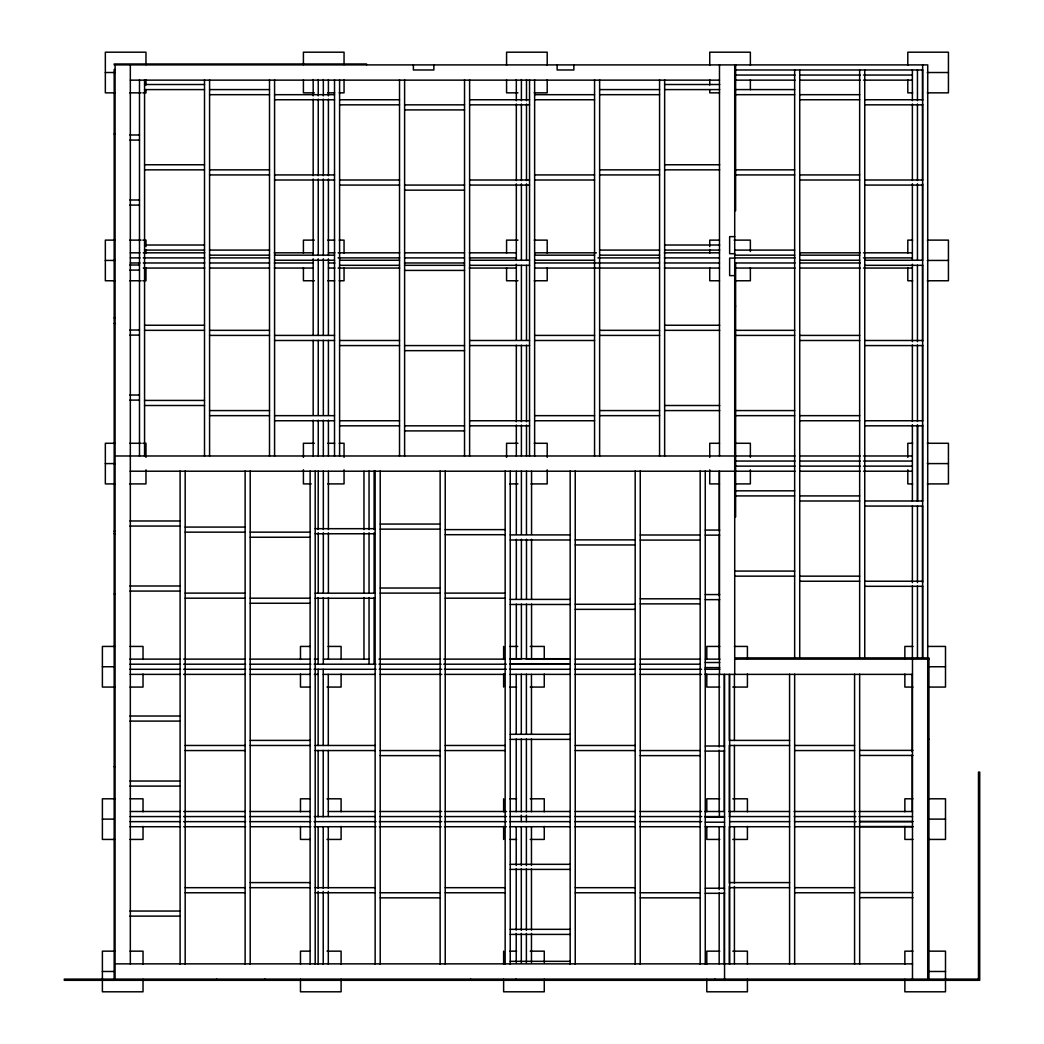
<?xml version="1.0" encoding="UTF-8"?>
<svg xmlns="http://www.w3.org/2000/svg" width="1044" height="1044" viewBox="0 0 1044 1044"><rect width="100%" height="100%" fill="white"/><g stroke="black" fill="none" stroke-linecap="round" stroke-linejoin="round"><path stroke-width="1.5" d="M115.088 69.556L114.174 69.556L114.174 979.102M734.715 69.974L922.635 69.974M105.34 72.519L115.088 72.519M927.307 72.519L948.435 72.519M734.715 75.051L795.032 75.051M799.913 75.051L860.217 75.051M863.479 75.051L912.378 75.051M130.33 80.14L719.486 80.14M734.715 80.14L795.032 80.14M799.913 80.14L860.217 80.14M863.479 80.14L912.378 80.14M144.568 84.512L204.507 84.512M664.636 84.512L719.707 84.512M144.568 89.588L204.507 89.588M209.583 89.588L269.509 89.588M599.634 89.588L659.573 89.588M664.636 89.588L719.707 89.588M734.715 89.588L794.654 89.588M115.088 92.838L105.34 92.838L105.34 52.2L145.977 52.2L145.977 64.702M129.717 92.838L141.097 92.838M142.845 92.838L145.977 92.838L145.977 89.575M314.361 92.838L303.412 92.838L303.412 79.827M327.803 92.838L334.667 92.838M339.169 92.838L344.05 92.838L344.05 79.827M517.954 92.838L506.575 92.838L506.575 79.827M534.202 92.838L547.2 92.838L547.2 79.827M719.486 92.838L709.737 92.838L709.737 89.575M912.691 92.838L907.81 92.838L907.81 79.827M927.307 92.838L948.435 92.838L948.435 52.2L907.81 52.2L907.81 65.198M209.583 94.678L269.509 94.678M274.585 94.678L334.524 94.678M534.632 94.678L594.558 94.678M599.634 94.678L659.573 94.678M734.715 94.678L794.654 94.678M799.73 94.678L859.656 94.678M274.585 99.754L334.524 99.754M339.6 99.754L399.526 99.754M469.617 99.754L529.556 99.754M534.632 99.754L594.558 99.754M799.73 99.754L859.656 99.754M864.745 99.754L922.635 99.754M339.6 104.831L399.526 104.831M404.615 104.831L464.541 104.831M469.617 104.831L529.556 104.831M864.745 104.831L922.635 104.831M404.615 109.907L464.541 109.907M114.174 133.971L115.088 133.971M129.821 134.989L139.478 134.989M129.821 140.066L139.478 140.066M144.568 164.756L204.507 164.756M664.636 164.756L719.707 164.756M144.568 169.846L204.507 169.846M209.583 169.846L269.509 169.846M599.634 169.846L659.573 169.846M664.636 169.846L719.707 169.846M734.715 169.846L794.654 169.846M209.583 174.922L269.509 174.922M274.585 174.922L334.524 174.922M534.632 174.922L594.558 174.922M599.634 174.922L659.573 174.922M734.715 174.922L794.654 174.922M799.73 174.922L859.656 174.922M274.585 179.999L334.524 179.999M339.6 179.999L399.526 179.999M469.617 179.999L529.556 179.999M534.632 179.999L594.558 179.999M799.73 179.999L859.656 179.999M864.745 179.999L922.635 179.999M339.6 185.075L399.526 185.075M404.615 185.075L464.541 185.075M469.617 185.075L529.556 185.075M864.745 185.075L922.635 185.075M404.615 190.152L464.541 190.152M129.821 199.991L139.478 199.991M129.821 205.081L139.478 205.081M734.715 210.666L735.629 210.666L735.629 64.898M734.715 236.636L729.639 236.636L729.639 253.705L734.715 253.705M115.088 240.12L105.34 240.12L105.34 280.758L115.088 280.758M129.717 240.12L141.097 240.12M142.845 240.12L145.977 240.12L145.977 246.619M314.361 240.12L303.412 240.12L303.412 253.118M327.803 240.12L334.667 240.12M339.169 240.12L344.05 240.12L344.05 253.118M517.954 240.12L506.575 240.12L506.575 253.118M534.202 240.12L547.2 240.12L547.2 253.118M719.486 240.12L709.737 240.12L709.737 246.619M734.115 240.12L750.362 240.12L750.362 251.5M912.691 240.12L907.81 240.12L907.81 253.118M927.307 240.12L948.435 240.12L948.435 280.758L927.307 280.758M144.568 245.014L204.507 245.014M664.636 245.014L719.707 245.014M144.568 250.09L204.507 250.09M209.583 250.09L269.509 250.09M599.634 250.09L659.573 250.09M664.636 250.09L719.707 250.09M734.715 250.09L794.654 250.09M130.33 252.818L140.04 252.818M143.276 252.818L204.755 252.818M274.337 252.818L313.174 252.818M328.403 252.818L334.889 252.818M338.125 252.818L399.682 252.818M404.55 252.818L464.489 252.818M469.343 252.818L516.323 252.818M534.802 252.818L596.359 252.818M664.402 252.818L719.486 252.818M799.913 252.818L860.217 252.818M863.479 252.818L912.378 252.818M209.583 255.167L269.509 255.167M274.585 255.167L334.524 255.167M534.632 255.167L594.558 255.167M599.634 255.167L659.573 255.167M734.715 255.167L794.654 255.167M799.73 255.167L859.656 255.167M130.33 257.894L140.04 257.894M143.276 257.894L204.755 257.894M209.609 257.894L269.482 257.894M338.125 257.894L399.682 257.894M404.55 257.894L464.489 257.894M469.343 257.894L516.323 257.894M597.977 257.894L659.547 257.894M664.402 257.894L719.486 257.894M734.715 257.894L795.032 257.894M863.479 257.894L912.378 257.894M734.715 258.103L729.639 258.103L729.639 275.616L734.715 275.616M274.585 260.243L334.524 260.243M339.6 260.243L399.526 260.243M469.617 260.243L529.556 260.243M534.632 260.243L594.558 260.243M799.73 260.243L859.656 260.243M864.745 260.243L922.635 260.243M105.34 260.439L115.088 260.439M927.307 260.439L948.435 260.439M130.33 262.971L140.04 262.971M143.276 262.971L204.755 262.971M209.609 262.971L269.482 262.971M274.337 262.971L313.174 262.971M328.403 262.971L334.889 262.971M404.55 262.971L464.489 262.971M534.802 262.971L659.547 262.971M664.402 262.971L719.486 262.971M734.715 262.971L795.032 262.971M799.913 262.971L860.217 262.971M129.821 265.006L139.478 265.006M339.6 265.32L399.526 265.32M404.615 265.32L464.541 265.32M469.617 265.32L529.556 265.32M864.745 265.32L922.635 265.32M143.276 268.06L204.755 268.06M209.609 268.06L269.482 268.06M274.337 268.06L313.174 268.06M328.403 268.06L334.889 268.06M338.125 268.06L399.682 268.06M469.343 268.06L516.323 268.06M534.802 268.06L659.547 268.06M664.402 268.06L719.486 268.06M734.715 268.06L795.032 268.06M799.913 268.06L860.217 268.06M863.479 268.06L912.378 268.06M129.821 270.083L139.478 270.083M404.615 270.409L464.541 270.409M129.717 280.758L141.097 280.758M142.845 280.758L145.977 280.758L145.977 267.747M314.361 280.758L303.412 280.758L303.412 267.747M327.803 280.758L334.667 280.758M339.169 280.758L344.05 280.758L344.05 267.747M517.954 280.758L506.575 280.758L506.575 267.747M534.202 280.758L547.2 280.758L547.2 267.747M719.486 280.758L709.737 280.758L709.737 267.747M734.741 280.758L750.362 280.758L750.362 267.747M912.691 280.758L907.81 280.758L907.81 267.747M734.715 306.14L735.629 306.14M114.174 317.833L115.088 317.833M114.174 323.496L115.088 323.496M144.568 325.258L204.507 325.258M664.636 325.258L719.707 325.258M129.808 330.021L139.452 330.021M144.568 330.335L204.507 330.335M209.583 330.335L269.509 330.335M599.634 330.335L659.573 330.335M664.636 330.335L719.707 330.335M734.715 330.335L794.654 330.335M129.808 335.098L139.452 335.098M209.583 335.411L269.509 335.411M274.585 335.411L334.524 335.411M534.632 335.411L594.558 335.411M599.634 335.411L659.573 335.411M734.715 335.411L794.654 335.411M799.73 335.411L859.656 335.411M274.585 340.488L334.524 340.488M339.6 340.488L399.526 340.488M469.617 340.488L529.556 340.488M534.632 340.488L594.558 340.488M799.73 340.488L859.656 340.488M864.745 340.488L922.635 340.488M339.6 345.577L399.526 345.577M404.615 345.577L464.541 345.577M469.617 345.577L529.556 345.577M864.745 345.577L922.635 345.577M404.615 350.653L464.541 350.653M129.808 395.023L139.452 395.023M129.808 400.1L139.452 400.1M144.568 400.426L204.507 400.426M144.568 405.503L204.507 405.503M664.636 405.503L719.707 405.503M209.583 410.579L269.509 410.579M599.634 410.579L659.573 410.579M664.636 410.579L719.707 410.579M734.715 410.579L794.654 410.579M209.583 415.656L269.509 415.656M274.585 415.656L334.524 415.656M534.632 415.656L594.558 415.656M599.634 415.656L659.573 415.656M734.715 415.656L794.654 415.656M799.73 415.656L859.656 415.656M274.585 420.745L334.524 420.745M339.6 420.745L399.526 420.745M469.617 420.745L529.556 420.745M534.632 420.745L594.558 420.745M799.73 420.745L859.656 420.745M864.745 420.745L922.635 420.745M339.6 425.822L399.526 425.822M404.615 425.822L464.541 425.822M469.617 425.822L529.556 425.822M864.745 425.822L922.635 425.822M404.615 430.898L464.541 430.898M115.088 443.282L105.34 443.282L105.34 483.907L115.088 483.907M129.717 443.282L141.097 443.282M142.845 443.282L145.977 443.282L145.977 457.337M314.361 443.282L303.412 443.282L303.412 457.337M327.803 443.282L334.667 443.282M339.169 443.282L344.05 443.282L344.05 457.337M517.954 443.282L506.575 443.282L506.575 457.337M534.202 443.282L547.2 443.282L547.2 457.337M719.486 443.282L709.737 443.282L709.737 457.337M734.741 443.282L750.362 443.282L750.362 457.337M912.691 443.282L907.81 443.282L907.81 457.337M927.307 443.282L948.435 443.282L948.435 483.907L927.307 483.907M115.075 455.98L795.032 455.98M799.913 455.98L860.217 455.98M863.479 455.98L912.378 455.98M734.715 461.056L795.032 461.056M799.913 461.056L860.217 461.056M863.479 461.056L912.378 461.056M105.34 463.588L115.088 463.588M927.307 463.588L948.435 463.588M734.715 466.133L795.032 466.133M799.913 466.133L860.217 466.133M863.479 466.133L912.378 466.133M130.108 471.209L795.032 471.209M799.913 471.209L860.217 471.209M863.479 471.209L912.378 471.209M129.717 483.907L145.977 483.907L145.977 469.839M311.229 483.907L303.412 483.907L303.412 469.839M327.803 483.907L344.05 483.907L344.05 469.839M509.694 483.907L517.954 483.907M530.952 483.907L547.2 483.907L547.2 469.839M719.486 483.907L709.737 483.907L709.737 469.839M734.741 483.907L750.362 483.907L750.362 469.839M912.691 483.907L907.81 483.907L907.81 469.839M734.715 490.824L794.654 490.824M734.715 495.913L794.654 495.913M799.73 495.913L859.656 495.913M799.73 500.989L859.656 500.989M864.745 500.989L922.635 500.989M864.745 506.066L922.635 506.066M734.715 516.924L735.629 516.924L735.629 262.971M129.887 520.982L180.103 520.982M380.212 524.062L440.137 524.062M129.887 526.059L180.103 526.059M185.179 527.076L245.118 527.076M315.197 528.682L375.135 528.682M380.212 529.138L440.137 529.138M445.227 529.621L505.152 529.621M705.261 530.065L719.734 530.065M114.174 531.226L115.088 531.226M185.179 532.153L245.118 532.153M250.195 532.153L310.12 532.153M114.174 533.68L115.088 533.68M315.197 533.758L375.135 533.758M445.227 534.698L505.152 534.698M510.229 534.906L570.168 534.906M640.246 534.998L700.185 534.998M705.261 535.141L719.734 535.141M250.195 537.242L310.12 537.242M575.244 539.878L635.17 539.878M510.229 539.983L570.168 539.983M640.246 540.087L700.185 540.087M575.244 544.955L635.17 544.955M734.715 571.081L794.654 571.081M734.715 576.158L794.654 576.158M799.73 576.158L859.656 576.158M799.73 581.234L859.656 581.234M864.745 581.234L922.635 581.234M129.887 585.997L180.103 585.997M864.745 586.31L922.635 586.31M380.212 588.02L440.137 588.02M129.887 591.074L180.103 591.074M185.179 593.109L245.118 593.109M315.197 593.188L375.135 593.188M380.212 593.109L440.137 593.109M445.227 593.109L505.152 593.109M114.174 594.023L115.088 594.023M705.261 594.558L719.734 594.558M185.179 598.186L245.118 598.186M250.195 598.186L310.12 598.186M445.227 598.186L505.152 598.186M315.197 598.264L375.135 598.264M640.246 598.799L700.185 598.799M510.229 599.4L570.168 599.4M705.261 599.647L719.734 599.647M250.195 603.262L310.12 603.262M640.246 603.876L700.185 603.876M575.244 604.28L635.17 604.28M510.229 604.476L570.168 604.476M575.244 609.357L635.17 609.357M114.892 646.432L102.39 646.432L102.39 687.069L114.892 687.069M130.017 646.432L143.028 646.432L143.028 659.43M310.225 646.432L300.476 646.432L300.476 659.43M328.103 646.432L341.101 646.432L341.101 659.43M509.877 646.432L517.693 646.432M530.195 646.432L544.263 646.432L544.263 659.43M719.786 646.432L706.788 646.432L706.788 659.43M734.415 646.432L747.413 646.432L747.413 658.934M912.991 646.432L904.861 646.432L904.861 658.934M927.62 646.432L945.499 646.432L945.499 687.069L928.299 687.069M510.229 658.725L570.168 658.725M129.887 659.129L180.364 659.129M183.6 659.129L245.196 659.129M250.064 659.129L310.042 659.129M314.335 659.129L318.146 659.129M323.327 659.129L369.041 659.129M378.972 659.129L440.477 659.129M443.713 659.129L505.218 659.129M510.072 659.129L521.4 659.129M526.385 659.129L570.311 659.129M575.192 659.129L635.378 659.129M640.246 659.129L700.459 659.129M705.339 659.129L719.982 659.129M734.715 659.129L928.938 659.129M705.261 662.522L719.734 662.522M510.229 663.801L570.168 663.801M129.887 664.206L180.468 664.206M183.6 664.206L245.653 664.206M250.064 664.206L310.838 664.206M314.087 664.206L376.023 664.206M378.972 664.206L441.207 664.206M443.713 664.206L506.379 664.206M509.642 664.206L570.311 664.206M574.826 664.206L635.378 664.206M640.011 664.206L700.459 664.206M102.39 666.751L113.77 666.751M929.238 666.751L945.499 666.751M705.261 667.599L719.734 667.599M129.952 669.282L180.468 669.282M183.6 669.282L245.653 669.282M250.064 669.282L310.838 669.282M314.087 669.282L376.023 669.282M379.272 669.282L441.743 669.282M444.457 669.282L506.379 669.282M509.642 669.282L570.181 669.282M574.826 669.282L635.17 669.282M639.92 669.282L701.555 669.282M704.791 669.282L719.864 669.282M130.108 674.372L180.364 674.372M183.6 674.372L245.196 674.372M250.064 674.372L310.12 674.372M314.335 674.372L318.146 674.372M323.222 674.372L375.174 674.372M380.055 674.372L441.743 674.372M444.992 674.372L505.061 674.372M509.942 674.372L570.181 674.372M575.035 674.372L635.052 674.372M639.92 674.372L701.555 674.372M704.791 674.372L912.482 674.372M130.017 687.069L143.028 687.069L143.028 674.059M310.225 687.069L300.476 687.069L300.476 674.059M327.033 687.069L341.101 687.069L341.101 674.059M509.877 687.069L516.636 687.069M530.195 687.069L544.263 687.069L544.263 674.059M719.786 687.069L706.788 687.069L706.788 674.059M732.784 687.069L747.413 687.069L747.413 674.059M912.991 687.069L904.861 687.069L904.861 674.059M129.887 716.014L180.103 716.014M129.887 721.091L180.103 721.091M510.229 734.297L570.168 734.297M927.724 739.23L928.938 739.23M510.229 739.374L570.168 739.374M250.195 740.392L310.12 740.392M729.639 740.392L789.577 740.392M185.179 745.468L245.118 745.468M250.195 745.468L310.12 745.468M315.197 745.468L375.135 745.468M445.227 745.468L505.152 745.468M575.244 745.468L635.17 745.468M729.639 745.481L789.577 745.481M794.654 745.468L854.579 745.468M705.261 746.016L724.562 746.016M859.656 750.375L912.952 750.375M185.179 750.558L245.118 750.558M315.197 750.558L375.135 750.558M380.212 750.558L440.137 750.558M445.227 750.558L505.152 750.558M575.244 750.558L635.17 750.558M640.246 750.558L700.185 750.558M794.654 750.558L854.579 750.558M705.261 751.093L724.562 751.093M859.656 755.451L912.952 755.451M380.212 755.634L440.137 755.634M640.246 755.634L700.185 755.634M114.174 766.701L115.088 766.701M129.887 781.029L180.103 781.029M129.887 786.106L180.103 786.106M114.892 798.804L102.39 798.804L102.39 839.428L114.892 839.428M130.017 798.804L143.028 798.804L143.028 811.801M310.225 798.804L300.476 798.804L300.476 811.801M327.033 798.804L341.101 798.804L341.101 811.801M509.877 798.804L516.636 798.804M530.195 798.804L544.263 798.804L544.263 811.801M719.786 798.804L706.788 798.804L706.788 811.801M732.784 798.804L747.413 798.804L747.413 811.801M912.991 798.804L904.861 798.804L904.861 811.801M928.299 798.804L945.499 798.804L945.499 839.428L928.299 839.428M130.33 811.501L180.455 811.501M183.692 811.501L245.144 811.501M249.999 811.501L310.12 811.501M328.299 811.501L375.279 811.501M380.147 811.501L441.703 811.501M444.94 811.501L506.51 811.501M509.746 811.501L570.337 811.501M575.205 811.501L635.143 811.501M639.998 811.501L701.555 811.501M704.804 811.501L724.262 811.501L724.262 750.192M729.117 811.501L789.473 811.501M794.066 811.501L855.767 811.501M859.016 811.501L912.586 811.501M130.108 816.578L180.455 816.578M183.6 816.578L245.196 816.578M249.999 816.578L310.12 816.578M314.335 816.578L375.279 816.578M380.055 816.578L441.743 816.578M444.94 816.578L506.51 816.578M509.746 816.578L570.337 816.578M575.087 816.578L635.17 816.578M639.998 816.578L701.725 816.578M704.804 816.578L724.458 816.578M729.325 816.578L789.473 816.578M794.197 816.578L855.832 816.578M859.068 816.578L912.6 816.578M705.261 817.126L724.562 817.126M102.39 819.122L113.77 819.122M929.238 819.122L945.499 819.122M859.656 821.471L912.952 821.471M129.887 821.654L180.468 821.654M183.6 821.654L245.653 821.654M250.064 821.654L310.838 821.654M314.087 821.654L376.023 821.654M379.272 821.654L441.743 821.654M444.457 821.654L506.379 821.654M509.642 821.654L570.22 821.654M574.826 821.654L635.17 821.654M640.011 821.654L701.725 821.654M729.639 821.654L789.616 821.654M794.484 821.654L856.08 821.654M859.316 821.654L912.808 821.654M705.261 822.202L724.562 822.202M859.656 826.561L912.952 826.561M129.887 826.731L180.468 826.731M183.731 826.731L245.653 826.731M250.534 826.731L310.838 826.731M314.087 826.731L376.023 826.731M379.272 826.731L441.207 826.731M444.457 826.731L506.379 826.731M509.642 826.731L570.168 826.731M574.826 826.731L635.117 826.731M640.011 826.731L700.302 826.731M705.196 826.731L724.758 826.731M789.708 826.731L729.338 826.731L729.338 883.198M794.588 826.731L913.109 826.731M130.017 839.428L143.028 839.428L143.028 826.43M310.225 839.428L300.476 839.428L300.476 826.43M327.033 839.428L341.101 839.428L341.101 826.43M509.877 839.428L516.636 839.428M530.195 839.428L544.263 839.428L544.263 826.43M719.786 839.428L706.788 839.428L706.788 826.43M732.784 839.428L747.413 839.428L747.413 826.43M912.991 839.428L904.861 839.428L904.861 826.43M510.229 864.315L570.168 864.315M510.229 869.404L570.168 869.404M250.195 882.598L310.12 882.598M729.639 882.598L789.577 882.598M185.179 887.687L245.118 887.687M250.195 887.687L310.12 887.687M315.197 887.687L375.135 887.687M445.227 887.687L505.152 887.687M575.244 887.687L635.17 887.687M729.639 887.674L789.577 887.674M794.654 887.687L854.579 887.687M705.261 888.222L724.562 888.222M859.656 892.581L912.952 892.581M185.179 892.764L245.118 892.764M315.197 892.764L375.135 892.764M380.212 892.764L440.137 892.764M445.227 892.764L505.152 892.764M575.244 892.764L635.17 892.764M640.246 892.764L700.185 892.764M794.654 892.764L854.579 892.764M705.261 893.312L724.562 893.312M859.656 897.657L912.952 897.657M380.212 897.84L440.137 897.84M640.246 897.84L700.185 897.84M129.887 911.047L180.103 911.047M129.887 916.123L180.103 916.123M510.229 929.33L570.168 929.33M510.229 934.406L570.168 934.406M114.892 951.162L102.39 951.162L102.39 991.8L143.028 991.8L143.028 979.298M130.017 951.162L143.028 951.162L143.028 964.173M310.225 951.162L300.476 951.162L300.476 964.173M327.033 951.162L341.101 951.162L341.101 964.173M509.877 951.162L516.636 951.162M530.195 951.162L544.263 951.162L544.263 962.542M719.786 951.162L706.788 951.162L706.788 964.173M732.784 951.162L747.413 951.162L747.413 964.173M912.991 951.162L904.861 951.162L904.861 964.173M928.299 951.162L945.499 951.162L945.499 991.8L904.861 991.8L904.861 979.298M510.229 961.328L570.168 961.328M115.075 963.86L912.586 963.86M102.39 971.481L113.77 971.481M929.238 971.481L945.499 971.481M978.489 979.102L64.284 979.102L64.284 980.316L979.716 980.316L979.716 772.09L978.489 772.09L978.489 980.316M928.938 980.316L928.938 657.916L735.942 657.916L735.942 659.129M927.724 657.694L927.724 64.898L114.174 64.898L114.174 63.984L366.535 63.984L366.535 64.898M927.724 659.129L927.724 980.316M922.635 64.898L922.635 657.694M922.544 69.778L922.544 100.72M922.544 103.969L922.544 180.482M922.544 183.744L922.544 260.256M922.544 265.15L922.544 341.662M922.544 344.925L922.544 421.437M922.544 424.699L922.544 501.211M922.544 506.092L922.544 582.617M922.544 585.867L922.544 657.498M917.559 425.822L917.559 500.989M917.454 69.778L917.454 100.72M917.454 103.969L917.454 180.482M917.454 183.744L917.454 260.256M917.454 265.15L917.454 341.662M917.454 344.925L917.454 421.437M917.454 424.699L917.454 501.211M917.454 506.092L917.454 582.617M917.454 585.867L917.454 657.498M912.378 69.778L912.378 100.72M912.378 103.969L912.378 180.482M912.378 183.744L912.378 260.439M912.378 264.249L912.378 341.662M912.378 344.925L912.378 421.437M912.378 424.699L912.378 501.211M912.378 506.092L912.378 582.617M912.378 585.867L912.378 657.498M912.482 659.129L912.482 979.102M912.182 674.372L912.182 751.811M912.182 755.034L912.182 811.501M864.745 69.974L864.745 657.694M859.656 69.974L859.656 657.694M859.656 674.176L859.656 964.304M854.579 674.176L854.579 964.251M799.73 69.974L799.73 657.694M794.654 69.974L794.654 657.694M794.654 674.176L794.654 964.251M789.577 674.176L789.577 964.251M750.362 65.198L750.362 52.2L709.737 52.2L709.737 65.198M750.362 79.827L750.362 89.706M747.413 979.298L747.413 991.8L706.788 991.8L706.788 979.298M734.715 64.898L734.715 674.372M734.415 674.372L734.415 740.509M734.415 745.351L734.415 811.501M734.415 826.731L734.415 883.198M734.415 886.421L734.415 963.86M729.639 674.502L729.639 964.251M729.534 811.501L729.534 816.578M729.338 674.372L729.338 740.509M729.338 745.351L729.338 811.501M729.338 886.421L729.338 963.86M724.562 674.502L724.549 980.316M724.262 674.372L724.262 746.969M724.262 826.731L724.262 889.658M724.262 892.881L724.262 963.86M719.486 64.898L719.486 455.98M719.486 471.209L719.486 674.372M719.264 471.209L719.264 531.148M719.264 534.384L719.264 595.954M719.264 599.191L719.264 659.129M719.381 811.501L719.381 816.578M719.172 674.372L719.172 746.969M719.172 750.192L719.172 811.501M719.172 826.731L719.172 889.658M719.172 892.881L719.172 963.86M714.918 979.102L714.918 980.316M709.737 79.827L709.737 85.021M709.737 249.503L709.737 253.118M705.261 471.014L705.261 964.251M700.185 471.014L700.185 964.251M664.65 79.749L664.65 456.163M659.573 79.749L659.573 456.163M640.246 471.014L640.246 964.251M635.17 471.014L635.17 964.251M599.634 79.749L599.634 456.163M594.558 79.749L594.558 456.163M575.244 471.014L575.244 964.251M573.861 64.898L573.861 69.974L557.131 69.974L557.131 64.898M570.168 471.014L570.168 964.251M547.2 65.198L547.2 52.2L506.575 52.2L506.575 65.198M544.263 979.298L544.263 991.8L503.626 991.8L503.626 979.298M534.632 79.749L534.632 456.163M531.553 471.209L531.553 534.384M531.553 539.252L531.553 599.191M531.553 604.045L531.553 659.129M531.461 674.372L531.461 734.154M531.461 739.008L531.461 811.723M531.461 826.731L531.461 865.515M531.461 868.752L531.461 930.165M531.461 933.388L531.461 962.477M529.556 79.749L529.556 456.163M526.489 79.566L526.489 100.746M526.489 104.008L526.489 180.586M526.489 183.848L526.489 260.439M526.489 265.32L526.489 340.279M526.489 345.172L526.489 421.75M526.489 425.012L526.489 455.98M526.489 471.001L526.463 534.384M526.489 539.2L526.489 599.269M526.463 604.045L526.489 659.338M526.385 674.15L526.385 734.154M526.385 738.982L526.385 811.932M526.385 815.168L526.385 821.654M526.385 826.731L526.385 865.58M526.385 868.752L526.385 930.321M526.385 933.388L526.385 962.698M521.4 79.566L521.4 100.746M521.4 104.008L521.4 180.586M521.4 183.848L521.4 260.439M521.4 265.32L521.4 340.279M521.4 345.172L521.4 421.75M521.4 425.012L521.4 455.98M521.4 471.001L521.4 534.384M521.4 539.2L521.4 599.269M521.4 604.045L521.4 659.338M521.308 674.15L521.308 734.154M521.308 738.982L521.308 811.932M521.308 815.168L521.308 821.654M521.308 826.731L521.308 865.58M521.308 868.752L521.308 930.321M521.308 933.388L521.308 962.698M516.323 79.566L516.323 100.746M516.323 104.008L516.323 180.586M516.323 183.848L516.323 260.439M516.323 264.249L516.323 340.279M516.323 345.172L516.323 421.75M516.323 425.012L516.323 455.98M516.323 471.209L516.323 534.384M516.323 539.252L516.323 599.191M516.323 604.045L516.323 659.129M516.219 674.372L516.219 734.154M516.219 739.008L516.219 811.723M516.219 826.731L516.219 865.515M516.219 868.752L516.219 930.165M516.219 933.388L516.219 962.477M516.023 979.102L516.023 980.316M510.229 471.014L510.229 964.251M505.152 471.014L505.152 964.251M503.626 646.432L503.626 659.43M503.626 674.059L503.626 687.069M503.626 798.804L503.626 811.801M503.626 826.43L503.626 839.428M503.626 951.162L503.626 964.173M470.596 979.102L470.596 980.316M469.617 79.749L469.617 456.163M464.541 79.749L464.541 456.163M445.227 471.014L445.227 964.251M440.137 471.014L440.137 964.251M433.86 64.898L433.86 69.974L413.385 69.974L413.385 64.898M404.615 79.749L404.615 456.163M399.526 79.749L399.526 456.163M380.212 471.014L380.212 964.251M375.135 471.014L375.135 964.251M374.117 471.001L374.117 529.53M374.117 532.701L374.117 592.77M374.117 597.573L374.117 664.206M369.041 471.001L369.041 529.53M369.041 532.701L369.041 592.77M369.041 597.573L369.041 664.206M363.964 471.209L363.964 529.53M363.964 532.766L363.964 592.705M363.964 597.573L363.964 659.129M344.05 64.702L344.05 52.2L303.412 52.2L303.412 64.702M341.101 979.298L341.101 991.8L300.476 991.8L300.476 979.298M339.6 79.749L339.6 456.163M334.524 79.749L334.524 456.163M328.403 79.566L328.403 95.852M328.403 99.115L328.403 175.705M328.403 178.968L328.403 255.545M328.403 258.808L328.403 335.398M328.403 340.279L328.403 415.238M328.403 420.132L328.403 455.98M328.403 471.209L328.403 529.53M328.403 532.766L328.403 592.705M328.403 597.573L328.403 659.129M328.299 674.372L328.299 745.468M328.299 750.323L328.299 816.578M328.299 826.731L328.299 888.144M328.299 891.38L328.299 964.095M323.327 79.566L323.327 95.852M323.327 99.115L323.327 175.705M323.327 178.968L323.327 255.545M323.327 258.808L323.327 335.398M323.327 340.279L323.327 415.238M323.327 420.132L323.327 455.98M323.327 471.001L323.327 529.53M323.327 532.701L323.327 592.77M323.327 597.573L323.327 664.206M323.222 669.282L323.222 745.468M323.222 750.323L323.222 816.799M323.222 826.731L323.222 888.235M323.222 891.38L323.222 964.317M318.25 79.566L318.25 95.852M318.25 99.115L318.25 175.705M318.25 178.968L318.25 255.545M318.25 258.808L318.25 335.398M318.25 340.279L318.25 415.238M318.25 420.132L318.25 455.98M318.25 471.001L318.146 529.53M318.25 532.701L318.25 592.77M318.146 597.573L318.146 664.206M318.146 669.282L318.146 745.468M318.146 750.323L318.146 816.799M318.146 826.731L318.146 888.235M318.146 891.38L318.146 964.317M315.197 471.014L315.197 964.251M313.174 79.566L313.174 95.852M313.174 99.115L313.174 175.705M313.174 178.968L313.174 255.545M313.174 258.808L313.174 335.398M313.174 340.279L313.174 415.238M313.174 420.132L313.174 455.98M310.12 471.014L310.12 964.251M274.585 79.749L274.585 456.163M269.509 79.749L269.509 456.163M264.915 979.102L264.915 980.316M250.195 471.014L250.195 964.251M245.118 471.014L245.118 964.251M216.656 979.102L216.656 980.316M209.583 79.749L209.583 456.163M204.507 79.749L204.507 456.163M185.179 471.014L185.179 964.251M180.103 471.014L180.103 964.251M145.977 79.827L145.977 85.021M145.977 249.503L145.977 253.118M144.568 79.749L144.568 456.163M139.491 79.749L139.491 456.163M130.33 64.898L130.33 964.095M115.088 64.898L115.075 979.102M113.874 979.102L113.874 980.316"/></g></svg>
